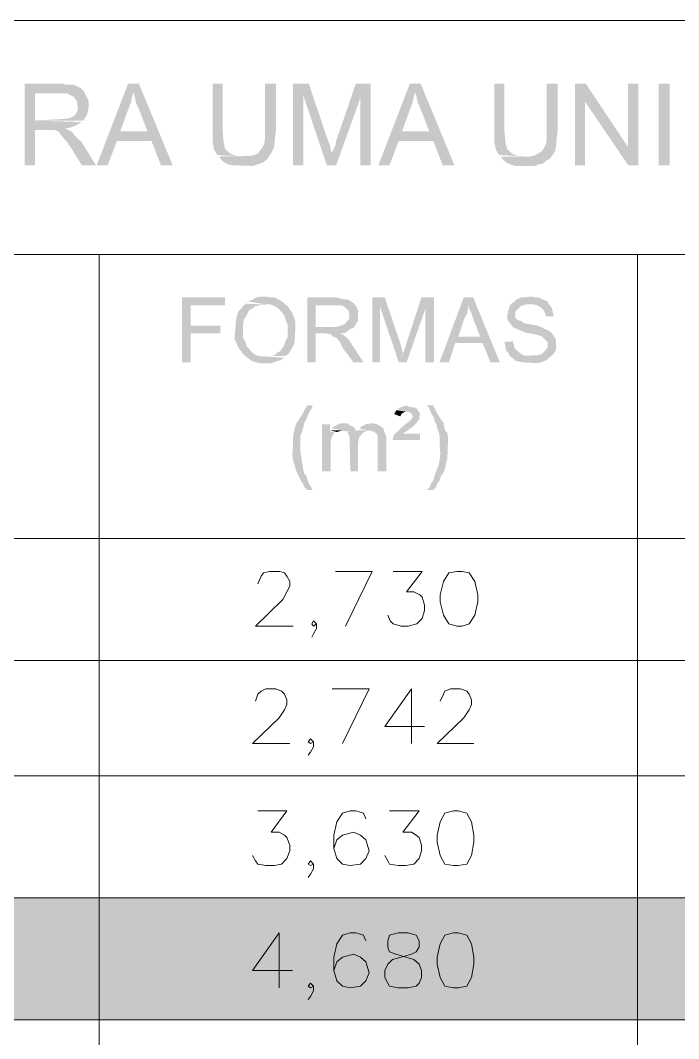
# Model space of a CAD drawing. Header units: feet. Extents: x 203667 to 205527, y 9204857 to 9205156.
# Drawn here: x 204246.791 to 204248.004, y 9205142.311 to 9205144.187 of the extents above; entities that cross this region are included whole.
import ezdxf

# ---------------------------------------------------------------- set-up
doc = ezdxf.new("R2010")
doc.units = ezdxf.units.FT
doc.header["$LTSCALE"] = 0.3
doc.header["$MEASUREMENT"] = 0
doc.layers.add('CALÇADA', color=3, linetype='Continuous')
doc.layers.add('DRENAGEM a executar', color=242, linetype='Continuous', lineweight=30)

msp = doc.modelspace()

# ---------------------------------------------------------------- hatches: boundary and pattern name
at = {"layer": 'CALÇADA'}
h = msp.add_hatch(color=1, dxfattribs=at)
h.dxf.hatch_style = 1
h.paths.add_polyline_path([(204249.5493, 9205142.5705), (204239.2705, 9205142.5705), (204239.2705, 9205142.3455), (204249.5493, 9205142.3455)])
h.paths.add_polyline_path([(204251.0814, 9205142.5705), (204249.5493, 9205142.5705), (204249.5493, 9205142.3455), (204251.0814, 9205142.3455)])
at = {"layer": 'DRENAGEM a executar', "lineweight": 20}
for points in [[(204246.8634, 9205144.0705), (204246.7985, 9205144.0705), (204246.7985, 9205143.9205), (204246.8173, 9205143.9205), (204246.8173, 9205143.9854), (204246.8389, 9205143.9854), (204246.8735, 9205143.9883), (204246.8822, 9205143.9898), (204246.8908, 9205143.9926), (204246.898, 9205143.997), (204246.9038, 9205143.9999), (204246.8173, 9205144.0027), (204246.8173, 9205144.0532), (204246.8634, 9205144.0532), (204246.9067, 9205144.0576), (204246.9023, 9205144.0619), (204246.8951, 9205144.0662), (204246.8865, 9205144.0691), (204246.8735, 9205144.0691), (204246.8692, 9205144.0705)], [(204246.9067, 9205144.0576), (204246.8634, 9205144.0532), (204246.8764, 9205144.0532), (204246.8894, 9205144.046), (204246.8951, 9205144.0374), (204246.8966, 9205144.0244), (204246.8937, 9205144.0157), (204246.8879, 9205144.01), (204246.8807, 9205144.0071), (204246.8692, 9205144.0056), (204246.8173, 9205144.0027), (204246.9067, 9205144.0027), (204246.9139, 9205144.0143), (204246.9153, 9205144.0201), (204246.9168, 9205144.033), (204246.9153, 9205144.0417), (204246.9096, 9205144.0518), (204246.9096, 9205144.0532)], [(204247.0091, 9205144.0705), (204246.9889, 9205144.0705), (204246.9312, 9205143.9205), (204246.9514, 9205143.9205), (204246.9687, 9205143.9652), (204247.0322, 9205143.9652), (204246.9745, 9205143.9826), (204246.9903, 9205144.0258), (204246.9947, 9205144.0374), (204246.9961, 9205144.046), (204246.999, 9205144.0547)], [(204247.0091, 9205144.0705), (204246.999, 9205144.0547), (204247.0019, 9205144.0446), (204247.0033, 9205144.0359), (204247.0076, 9205144.0273), (204247.0249, 9205143.9826), (204246.9745, 9205143.9826), (204247.0322, 9205143.9652), (204247.0495, 9205143.9205), (204247.0711, 9205143.9205)], [(204247.1634, 9205144.0705), (204247.1447, 9205144.0705), (204247.1447, 9205143.9638), (204247.1461, 9205143.9566), (204247.1475, 9205143.9494), (204247.1533, 9205143.9393), (204247.2009, 9205143.9364), (204247.1908, 9205143.9364), (204247.1793, 9205143.9407), (204247.1735, 9205143.9451), (204247.1677, 9205143.9508), (204247.1663, 9205143.958), (204247.1648, 9205143.9652), (204247.1634, 9205143.984)], [(204247.2615, 9205144.0705), (204247.2413, 9205144.0705), (204247.2413, 9205143.9681), (204247.2398, 9205143.9595), (204247.237, 9205143.9537), (204247.2283, 9205143.9422), (204247.2225, 9205143.9393), (204247.2153, 9205143.9378), (204247.1562, 9205143.9364), (204247.162, 9205143.9292), (204247.1677, 9205143.9249), (204247.1735, 9205143.922), (204247.1807, 9205143.9205), (204247.2197, 9205143.9191), (204247.2269, 9205143.922), (204247.237, 9205143.9249), (204247.2442, 9205143.9306), (204247.2499, 9205143.9378), (204247.2557, 9205143.9479), (204247.2586, 9205143.9566), (204247.26, 9205143.9739), (204247.2615, 9205143.984)], [(204247.3221, 9205144.0705), (204247.2932, 9205144.0705), (204247.2932, 9205143.9205), (204247.312, 9205143.9205), (204247.312, 9205144.0489)], [(204247.3221, 9205144.0705), (204247.312, 9205144.0489), (204247.3552, 9205143.9205), (204247.3653, 9205143.9407), (204247.3624, 9205143.9494), (204247.361, 9205143.958), (204247.3581, 9205143.9638)], [(204247.436, 9205144.0705), (204247.4086, 9205144.0705), (204247.3725, 9205143.9652), (204247.3711, 9205143.9566), (204247.3653, 9205143.9451), (204247.3552, 9205143.9205), (204247.3725, 9205143.9205), (204247.4172, 9205144.0446)], [(204247.436, 9205144.0705), (204247.4172, 9205144.0446), (204247.4172, 9205143.9205), (204247.436, 9205143.9205)], [(204247.5283, 9205144.0705), (204247.5081, 9205144.0705), (204247.4504, 9205143.9205), (204247.4706, 9205143.9205), (204247.4879, 9205143.9652), (204247.5514, 9205143.9652), (204247.4937, 9205143.9826), (204247.5096, 9205144.0258), (204247.5139, 9205144.0374), (204247.5153, 9205144.046), (204247.5182, 9205144.0547)], [(204247.5283, 9205144.0705), (204247.5182, 9205144.0547), (204247.5211, 9205144.0446), (204247.5225, 9205144.0359), (204247.5269, 9205144.0273), (204247.5442, 9205143.9826), (204247.4937, 9205143.9826), (204247.5514, 9205143.9652), (204247.5687, 9205143.9205), (204247.5903, 9205143.9205)], [(204247.6826, 9205144.0705), (204247.6639, 9205144.0705), (204247.6639, 9205143.9638), (204247.6653, 9205143.9566), (204247.6668, 9205143.9494), (204247.6725, 9205143.9393), (204247.7201, 9205143.9364), (204247.71, 9205143.9364), (204247.6985, 9205143.9407), (204247.6927, 9205143.9451), (204247.687, 9205143.9508), (204247.6855, 9205143.958), (204247.6841, 9205143.9652), (204247.6826, 9205143.984)], [(204247.7807, 9205144.0705), (204247.7605, 9205144.0705), (204247.7605, 9205143.9681), (204247.7591, 9205143.9595), (204247.7562, 9205143.9537), (204247.7519, 9205143.9465), (204247.7374, 9205143.9378), (204247.7288, 9205143.9364), (204247.6754, 9205143.9364), (204247.6812, 9205143.9292), (204247.687, 9205143.9249), (204247.6927, 9205143.922), (204247.7028, 9205143.9191), (204247.7389, 9205143.9191), (204247.7461, 9205143.922), (204247.7533, 9205143.9234), (204247.7605, 9205143.9292), (204247.7677, 9205143.9335), (204247.7721, 9205143.9407), (204247.7764, 9205143.9479), (204247.7778, 9205143.9566), (204247.7793, 9205143.9739), (204247.7807, 9205143.984)], [(204247.8326, 9205144.0705), (204247.8124, 9205144.0705), (204247.8124, 9205143.9205), (204247.8312, 9205143.9205), (204247.8312, 9205144.0374)], [(204247.8326, 9205144.0705), (204247.8312, 9205144.0374), (204247.9105, 9205143.9205), (204247.9105, 9205143.9537)], [(204247.9293, 9205143.9205), (204247.9293, 9205144.0705), (204247.9105, 9205144.0705), (204247.9105, 9205143.9205)], [(204247.987, 9205143.9205), (204247.987, 9205144.0705), (204247.9668, 9205144.0705), (204247.9668, 9205143.9205)], [(204246.8735, 9205143.9883), (204246.8389, 9205143.9854), (204246.8533, 9205143.9854), (204246.8605, 9205143.9826), (204246.8663, 9205143.9753), (204246.8721, 9205143.9681), (204246.8764, 9205143.9638), (204246.8807, 9205143.9566), (204246.885, 9205143.9508), (204246.9038, 9205143.9205), (204246.9298, 9205143.9205), (204246.9038, 9205143.9624), (204246.898, 9205143.9681), (204246.8908, 9205143.9753), (204246.8865, 9205143.9811), (204246.8793, 9205143.9854)], [(204247.1677, 9205143.6768), (204247.0884, 9205143.6768), (204247.0884, 9205143.5571), (204247.1043, 9205143.5571), (204247.1043, 9205143.6104), (204247.1591, 9205143.6104), (204247.1591, 9205143.6249), (204247.1043, 9205143.6249), (204247.1043, 9205143.6624), (204247.1677, 9205143.6624)], [(204247.2067, 9205143.6652), (204247.2009, 9205143.6609), (204247.1966, 9205143.6551), (204247.1922, 9205143.6508), (204247.1894, 9205143.6422), (204247.1879, 9205143.6335), (204247.185, 9205143.6003), (204247.1894, 9205143.5917), (204247.1922, 9205143.5845), (204247.1966, 9205143.5787), (204247.1995, 9205143.5744), (204247.2052, 9205143.5686), (204247.2096, 9205143.5657), (204247.2168, 9205143.56), (204247.2254, 9205143.5571), (204247.2326, 9205143.5556), (204247.2528, 9205143.5556), (204247.2615, 9205143.5585), (204247.2701, 9205143.5614), (204247.2773, 9205143.5657), (204247.2326, 9205143.5686), (204247.2254, 9205143.5701), (204247.2168, 9205143.5758), (204247.2124, 9205143.5816), (204247.2081, 9205143.5859), (204247.2052, 9205143.5946), (204247.2009, 9205143.6032), (204247.2009, 9205143.6263), (204247.2023, 9205143.6364), (204247.2067, 9205143.6422), (204247.2096, 9205143.6479), (204247.2124, 9205143.6537), (204247.2182, 9205143.6566), (204247.224, 9205143.6609), (204247.2326, 9205143.6624), (204247.2427, 9205143.6638)], [(204247.2427, 9205143.6782), (204247.2341, 9205143.6782), (204247.2254, 9205143.6768), (204247.2182, 9205143.6725), (204247.2096, 9205143.6696), (204247.2427, 9205143.6638), (204247.2514, 9205143.6638), (204247.2586, 9205143.6609), (204247.2658, 9205143.6566), (204247.2701, 9205143.6523), (204247.2745, 9205143.6465), (204247.2773, 9205143.6422), (204247.2802, 9205143.6335), (204247.2831, 9205143.6263), (204247.2831, 9205143.6047), (204247.2788, 9205143.596), (204247.2773, 9205143.5902), (204247.2745, 9205143.5845), (204247.2687, 9205143.5773), (204247.2629, 9205143.5744), (204247.2586, 9205143.5701), (204247.2514, 9205143.5686), (204247.2413, 9205143.5686), (204247.2788, 9205143.5686), (204247.2846, 9205143.5729), (204247.2874, 9205143.5773), (204247.2918, 9205143.5845), (204247.2947, 9205143.5902), (204247.2961, 9205143.596), (204247.2975, 9205143.6292), (204247.2961, 9205143.6364), (204247.2918, 9205143.6479), (204247.2874, 9205143.6537), (204247.2846, 9205143.6595), (204247.2788, 9205143.6638), (204247.2745, 9205143.6681), (204247.2672, 9205143.6725), (204247.2586, 9205143.6768), (204247.2514, 9205143.6768), (204247.2456, 9205143.6782)], [(204247.3711, 9205143.6768), (204247.3192, 9205143.6768), (204247.3192, 9205143.5571), (204247.335, 9205143.5571), (204247.335, 9205143.6104), (204247.3826, 9205143.6104), (204247.3898, 9205143.6119), (204247.3956, 9205143.6162), (204247.3999, 9205143.6191), (204247.4057, 9205143.622), (204247.335, 9205143.622), (204247.335, 9205143.6624), (204247.3711, 9205143.6624), (204247.4057, 9205143.6652), (204247.3999, 9205143.6696), (204247.3956, 9205143.6725), (204247.3826, 9205143.6739), (204247.374, 9205143.6768)], [(204247.4057, 9205143.6652), (204247.3711, 9205143.6624), (204247.3797, 9205143.6624), (204247.3855, 9205143.6609), (204247.3913, 9205143.6566), (204247.3956, 9205143.6523), (204247.3971, 9205143.6378), (204247.3927, 9205143.6335), (204247.3884, 9205143.6277), (204247.3812, 9205143.6249), (204247.3711, 9205143.622), (204247.335, 9205143.622), (204247.4057, 9205143.622), (204247.4086, 9205143.6277), (204247.4129, 9205143.6335), (204247.4129, 9205143.6523), (204247.41, 9205143.6595), (204247.4072, 9205143.6624)], [(204247.462, 9205143.6768), (204247.4389, 9205143.6768), (204247.4389, 9205143.5571), (204247.4533, 9205143.5571), (204247.4533, 9205143.6595)], [(204247.462, 9205143.6768), (204247.4533, 9205143.6595), (204247.4879, 9205143.5571), (204247.4951, 9205143.5744), (204247.4937, 9205143.5816), (204247.4908, 9205143.5917)], [(204247.5528, 9205143.6768), (204247.5297, 9205143.6768), (204247.5023, 9205143.5931), (204247.4995, 9205143.5845), (204247.4966, 9205143.5758), (204247.4879, 9205143.5571), (204247.5023, 9205143.5571), (204247.537, 9205143.6566)], [(204247.5528, 9205143.6768), (204247.537, 9205143.6566), (204247.537, 9205143.5571), (204247.5528, 9205143.5571)], [(204247.6249, 9205143.6768), (204247.6076, 9205143.6768), (204247.5629, 9205143.5571), (204247.5802, 9205143.5571), (204247.5918, 9205143.5931), (204247.6422, 9205143.5931), (204247.5975, 9205143.6047), (204247.6091, 9205143.6393), (204247.6134, 9205143.6465), (204247.6148, 9205143.6537), (204247.6163, 9205143.6609), (204247.6163, 9205143.6638)], [(204247.6249, 9205143.6768), (204247.6163, 9205143.6638), (204247.6177, 9205143.6551), (204247.6221, 9205143.6479), (204247.6249, 9205143.6378), (204247.6379, 9205143.6047), (204247.5975, 9205143.6047), (204247.6422, 9205143.5931), (204247.6567, 9205143.5571), (204247.674, 9205143.5571)], [(204247.7288, 9205143.6782), (204247.7201, 9205143.6768), (204247.7129, 9205143.6768), (204247.7043, 9205143.6725), (204247.6927, 9205143.6624), (204247.6898, 9205143.6537), (204247.687, 9205143.6393), (204247.6898, 9205143.6335), (204247.6942, 9205143.6277), (204247.6985, 9205143.622), (204247.7043, 9205143.6191), (204247.7115, 9205143.6162), (204247.7216, 9205143.6119), (204247.7302, 9205143.6104), (204247.7374, 9205143.609), (204247.7447, 9205143.6076), (204247.7519, 9205143.6047), (204247.7562, 9205143.6003), (204247.762, 9205143.5946), (204247.762, 9205143.5845), (204247.7562, 9205143.5773), (204247.7519, 9205143.5729), (204247.7432, 9205143.5701), (204247.6927, 9205143.5686), (204247.6985, 9205143.5643), (204247.7028, 9205143.56), (204247.71, 9205143.5585), (204247.7172, 9205143.5571), (204247.7447, 9205143.5556), (204247.7533, 9205143.5585), (204247.7605, 9205143.5614), (204247.7648, 9205143.5657), (204247.7706, 9205143.5701), (204247.7764, 9205143.5773), (204247.7778, 9205143.5845), (204247.7778, 9205143.5946), (204247.7764, 9205143.6018), (204247.7721, 9205143.6076), (204247.7692, 9205143.6119), (204247.7634, 9205143.6162), (204247.7562, 9205143.6191), (204247.7504, 9205143.622), (204247.7432, 9205143.6249), (204247.736, 9205143.6263), (204247.7273, 9205143.6277), (204247.7187, 9205143.6292), (204247.7129, 9205143.6335), (204247.7072, 9205143.635), (204247.7028, 9205143.6393), (204247.7028, 9205143.6508), (204247.7072, 9205143.6551), (204247.7129, 9205143.6609), (204247.7216, 9205143.6638), (204247.7648, 9205143.6638), (204247.762, 9205143.6696), (204247.7547, 9205143.6725), (204247.7461, 9205143.6768), (204247.7389, 9205143.6768), (204247.7331, 9205143.6782)], [(204247.7648, 9205143.6638), (204247.7288, 9205143.6638), (204247.736, 9205143.6638), (204247.7432, 9205143.6624), (204247.7475, 9205143.6595), (204247.7533, 9205143.6551), (204247.7562, 9205143.6508), (204247.7591, 9205143.6422), (204247.7735, 9205143.6422), (204247.7721, 9205143.6479), (204247.7706, 9205143.6551), (204247.7677, 9205143.6609)], [(204247.3797, 9205143.6104), (204247.3523, 9205143.6104), (204247.3624, 9205143.609), (204247.3668, 9205143.6047), (204247.374, 9205143.6018), (204247.3783, 9205143.596), (204247.3812, 9205143.5917), (204247.3841, 9205143.5845), (204247.4043, 9205143.5571), (204247.423, 9205143.5571), (204247.4014, 9205143.5902), (204247.3956, 9205143.5989), (204247.3913, 9205143.6032), (204247.3855, 9205143.6076), (204247.3826, 9205143.609)], [(204247.6985, 9205143.596), (204247.6826, 9205143.5946), (204247.6841, 9205143.5874), (204247.6855, 9205143.5787), (204247.6898, 9205143.5744), (204247.6927, 9205143.5686), (204247.7331, 9205143.5686), (204247.7245, 9205143.5686), (204247.7172, 9205143.5701), (204247.7115, 9205143.5744), (204247.7072, 9205143.5773), (204247.7014, 9205143.583), (204247.6999, 9205143.5902), (204247.6985, 9205143.5931)], [(204247.3293, 9205143.4777), (204247.3192, 9205143.4777), (204247.3148, 9205143.4705), (204247.312, 9205143.4648), (204247.3091, 9205143.4604), (204247.3047, 9205143.4532), (204247.299, 9205143.4446), (204247.2961, 9205143.4359), (204247.2947, 9205143.4287), (204247.2932, 9205143.4215), (204247.2932, 9205143.4143), (204247.2918, 9205143.3854), (204247.2932, 9205143.3753), (204247.2961, 9205143.3667), (204247.299, 9205143.3566), (204247.3047, 9205143.3451), (204247.3091, 9205143.3364), (204247.312, 9205143.3321), (204247.3148, 9205143.3263), (204247.3192, 9205143.322), (204247.3293, 9205143.322), (204247.3235, 9205143.3321), (204247.3192, 9205143.3407), (204247.3177, 9205143.3479), (204247.3134, 9205143.3523), (204247.312, 9205143.3595), (204247.3105, 9205143.3681), (204247.3091, 9205143.3768), (204247.3062, 9205143.3955), (204247.3062, 9205143.4027), (204247.3062, 9205143.4201), (204247.3091, 9205143.4287), (204247.312, 9205143.4374), (204247.3134, 9205143.4446), (204247.3177, 9205143.4532), (204247.3206, 9205143.4604), (204247.3235, 9205143.4662), (204247.3278, 9205143.4734)], [(204247.5023, 9205143.4777), (204247.4922, 9205143.4749), (204247.485, 9205143.4705), (204247.5023, 9205143.4662), (204247.5096, 9205143.4648), (204247.5139, 9205143.4576), (204247.511, 9205143.4518), (204247.5038, 9205143.446), (204247.4966, 9205143.4402), (204247.4922, 9205143.4359), (204247.4865, 9205143.4302), (204247.4822, 9205143.4273), (204247.4778, 9205143.4215), (204247.4764, 9205143.4143), (204247.5269, 9205143.4143), (204247.5269, 9205143.4258), (204247.4951, 9205143.4258), (204247.5023, 9205143.4302), (204247.5081, 9205143.4345), (204247.5139, 9205143.4388), (204247.5197, 9205143.4446), (204247.5254, 9205143.4518), (204247.5269, 9205143.4633), (204247.5225, 9205143.4691), (204247.5197, 9205143.4734), (204247.5081, 9205143.4749)], [(204247.5514, 9205143.4777), (204247.5398, 9205143.4777), (204247.5442, 9205143.472), (204247.5485, 9205143.4619), (204247.5528, 9205143.4547), (204247.5543, 9205143.4475), (204247.5572, 9205143.4431), (204247.5586, 9205143.4359), (204247.5615, 9205143.4287), (204247.5629, 9205143.4215), (204247.5629, 9205143.4114), (204247.5644, 9205143.3883), (204247.5629, 9205143.3768), (204247.5615, 9205143.3681), (204247.5586, 9205143.3609), (204247.5557, 9205143.3537), (204247.5528, 9205143.3451), (204247.5514, 9205143.3393), (204247.5471, 9205143.3335), (204247.5442, 9205143.3263), (204247.5398, 9205143.322), (204247.5514, 9205143.322), (204247.5557, 9205143.3263), (204247.5586, 9205143.3335), (204247.5629, 9205143.3393), (204247.5658, 9205143.3479), (204247.5701, 9205143.3537), (204247.573, 9205143.3609), (204247.5745, 9205143.3696), (204247.5773, 9205143.3797), (204247.5788, 9205143.4172), (204247.5773, 9205143.4273), (204247.573, 9205143.4316), (204247.5716, 9205143.4388), (204247.5701, 9205143.446), (204247.5658, 9205143.4518), (204247.5629, 9205143.4561), (204247.5586, 9205143.4633), (204247.5543, 9205143.472), (204247.5528, 9205143.4734)], [(204247.4836, 9205143.4691), (204247.4793, 9205143.4619), (204247.4908, 9205143.4576), (204247.4937, 9205143.4633), (204247.4995, 9205143.4662), (204247.5023, 9205143.4662)], [(204247.361, 9205143.4431), (204247.3466, 9205143.4431), (204247.3466, 9205143.3566), (204247.3624, 9205143.3566), (204247.3624, 9205143.4128), (204247.3653, 9205143.4215), (204247.3697, 9205143.4273), (204247.361, 9205143.4302)], [(204247.3855, 9205143.4446), (204247.3797, 9205143.4446), (204247.3711, 9205143.4402), (204247.3639, 9205143.4359), (204247.3826, 9205143.4316), (204247.3898, 9205143.4302), (204247.41, 9205143.4287), (204247.4057, 9205143.4374), (204247.3999, 9205143.4402), (204247.3927, 9205143.4446), (204247.3898, 9205143.4446)], [(204247.436, 9205143.4446), (204247.4273, 9205143.4431), (204247.4187, 9205143.4388), (204247.4158, 9205143.4345), (204247.4346, 9205143.4316), (204247.4432, 9205143.4287), (204247.449, 9205143.4229), (204247.449, 9205143.3566), (204247.4648, 9205143.3566), (204247.4648, 9205143.4201), (204247.462, 9205143.4273), (204247.4591, 9205143.4359), (204247.4533, 9205143.4402), (204247.4475, 9205143.4431), (204247.4418, 9205143.4446)], [(204247.3624, 9205143.4316), (204247.374, 9205143.4287), (204247.3826, 9205143.4316)], [(204247.4129, 9205143.4316), (204247.3927, 9205143.4287), (204247.3971, 9205143.4215), (204247.3985, 9205143.3566), (204247.4129, 9205143.3566), (204247.4129, 9205143.4085), (204247.4144, 9205143.4186), (204247.4216, 9205143.4273), (204247.4273, 9205143.4302), (204247.4346, 9205143.4316)]]:
    msp.add_hatch(color=7, dxfattribs=at).paths.add_polyline_path(points)

# ---------------------------------------------------------------- linework, layer by layer
at = {"layer": 'DRENAGEM a executar', "color": 7, "lineweight": 20}
for points in [[(204239.2639, 9205140.3206), (204239.2553, 9205144.1874), (204251.0749, 9205144.1874)], [(204239.2553, 9205143.7561), (204251.0749, 9205143.7561)], [(204246.9355, 9205143.7561), (204246.9355, 9205140.3206)], [(204247.9278, 9205143.7561), (204247.9278, 9205140.3206)], [(204239.2668, 9205143.2326), (204251.0778, 9205143.2326)], [(204247.2283, 9205143.1489), (204247.2341, 9205143.1633), (204247.2384, 9205143.1691), (204247.2499, 9205143.172), (204247.2687, 9205143.172), (204247.2773, 9205143.1691), (204247.2817, 9205143.1633), (204247.2874, 9205143.1532), (204247.2874, 9205143.1446), (204247.2817, 9205143.1345), (204247.2745, 9205143.1201), (204247.224, 9205143.071), (204247.2932, 9205143.071)], [(204247.3898, 9205143.071), (204247.4389, 9205143.172), (204247.3711, 9205143.172)], [(204247.4778, 9205143.172), (204247.5312, 9205143.172), (204247.5023, 9205143.1345), (204247.5153, 9205143.1345), (204247.5269, 9205143.1287), (204247.5312, 9205143.1244), (204247.5355, 9205143.11), (204247.5355, 9205143.0999), (204247.5312, 9205143.0854), (204247.5211, 9205143.0753), (204247.5052, 9205143.071), (204247.4922, 9205143.071), (204247.4778, 9205143.0753), (204247.4721, 9205143.0811), (204247.4677, 9205143.0912)], [(204247.5947, 9205143.172), (204247.5802, 9205143.1691), (204247.5701, 9205143.1532), (204247.5644, 9205143.1287), (204247.5644, 9205143.1157), (204247.5701, 9205143.0912), (204247.5802, 9205143.0753), (204247.5947, 9205143.071), (204247.6047, 9205143.071), (204247.6177, 9205143.0753), (204247.6278, 9205143.0912), (204247.6336, 9205143.1157), (204247.6336, 9205143.1287), (204247.6278, 9205143.1532), (204247.6177, 9205143.1691), (204247.6047, 9205143.172), (204247.5947, 9205143.172), (204247.5947, 9205143.172)], [(204247.3365, 9205143.0753), (204247.3307, 9205143.071), (204247.3278, 9205143.0753), (204247.3307, 9205143.0811), (204247.3365, 9205143.0753), (204247.3365, 9205143.0667), (204247.3307, 9205143.0566), (204247.3278, 9205143.0508)], [(204239.2668, 9205143.0076), (204251.0749, 9205143.0076)], [(204247.224, 9205142.9326), (204247.2283, 9205142.9455), (204247.2341, 9205142.9513), (204247.2427, 9205142.9556), (204247.2615, 9205142.9556), (204247.2716, 9205142.9513), (204247.2773, 9205142.9455), (204247.2817, 9205142.9354), (204247.2817, 9205142.9268), (204247.2773, 9205142.9167), (204247.2672, 9205142.9023), (204247.2182, 9205142.8547), (204247.2874, 9205142.8547)], [(204247.3841, 9205142.8547), (204247.4331, 9205142.9556), (204247.3653, 9205142.9556)], [(204247.511, 9205142.9556), (204247.462, 9205142.8864), (204247.5355, 9205142.8864)], [(204247.511, 9205142.9556), (204247.511, 9205142.8547)], [(204247.5644, 9205142.9326), (204247.5701, 9205142.9455), (204247.573, 9205142.9513), (204247.5831, 9205142.9556), (204247.6019, 9205142.9556), (204247.6134, 9205142.9513), (204247.6177, 9205142.9455), (204247.6221, 9205142.9354), (204247.6221, 9205142.9268), (204247.6177, 9205142.9167), (204247.6076, 9205142.9023), (204247.5586, 9205142.8547), (204247.6264, 9205142.8547)], [(204247.3307, 9205142.8576), (204247.3249, 9205142.8547), (204247.3206, 9205142.8576), (204247.3249, 9205142.8633), (204247.3307, 9205142.8576), (204247.3307, 9205142.8489), (204247.3249, 9205142.8388), (204247.3206, 9205142.833)], [(204239.2639, 9205142.7955), (204251.0749, 9205142.7955)], [(204247.2283, 9205142.7306), (204247.2817, 9205142.7306), (204247.2528, 9205142.6917), (204247.2672, 9205142.6917), (204247.2773, 9205142.6859), (204247.2817, 9205142.6816), (204247.2874, 9205142.6672), (204247.2874, 9205142.6571), (204247.2817, 9205142.6427), (204247.2716, 9205142.6326), (204247.2586, 9205142.6297), (204247.2427, 9205142.6297), (204247.2283, 9205142.6326), (204247.224, 9205142.6383), (204247.2182, 9205142.6484)], [(204247.4273, 9205142.7162), (204247.423, 9205142.7263), (204247.4086, 9205142.7306), (204247.3985, 9205142.7306), (204247.3841, 9205142.7263), (204247.374, 9205142.7104), (204247.3682, 9205142.6859), (204247.3682, 9205142.6614), (204247.374, 9205142.6427), (204247.3841, 9205142.6326), (204247.3985, 9205142.6297), (204247.4172, 9205142.6326), (204247.4273, 9205142.6427), (204247.4331, 9205142.6571), (204247.4273, 9205142.6773), (204247.4172, 9205142.6859), (204247.4043, 9205142.6917), (204247.3841, 9205142.6859), (204247.374, 9205142.6773), (204247.3682, 9205142.6614)], [(204247.4706, 9205142.7306), (204247.5254, 9205142.7306), (204247.4951, 9205142.6917), (204247.511, 9205142.6917), (204247.5197, 9205142.6859), (204247.5254, 9205142.6816), (204247.5297, 9205142.6672), (204247.5297, 9205142.6571), (204247.5254, 9205142.6427), (204247.5153, 9205142.6326), (204247.5009, 9205142.6297), (204247.4865, 9205142.6297), (204247.4706, 9205142.6326), (204247.4677, 9205142.6383), (204247.462, 9205142.6484)], [(204247.5889, 9205142.7306), (204247.573, 9205142.7263), (204247.5644, 9205142.7104), (204247.5586, 9205142.6859), (204247.5586, 9205142.6729), (204247.5644, 9205142.6484), (204247.573, 9205142.6326), (204247.5889, 9205142.6297), (204247.5975, 9205142.6297), (204247.6134, 9205142.6326), (204247.6221, 9205142.6484), (204247.6264, 9205142.6729), (204247.6264, 9205142.6859), (204247.6221, 9205142.7104), (204247.6134, 9205142.7263), (204247.5975, 9205142.7306), (204247.5889, 9205142.7306), (204247.5889, 9205142.7306)], [(204247.3307, 9205142.6326), (204247.3249, 9205142.6297), (204247.3206, 9205142.6326), (204247.3249, 9205142.6383), (204247.3307, 9205142.6326), (204247.3307, 9205142.6239), (204247.3249, 9205142.6138), (204247.3206, 9205142.608)], [(204239.2618, 9205142.5705), (204251.0814, 9205142.5705)], [(204239.2639, 9205142.5705), (204251.0749, 9205142.5705)], [(204247.2672, 9205142.5056), (204247.2182, 9205142.4364), (204247.2918, 9205142.4364)], [(204247.2672, 9205142.5056), (204247.2672, 9205142.4047)], [(204247.4273, 9205142.4912), (204247.423, 9205142.5013), (204247.4086, 9205142.5056), (204247.3985, 9205142.5056), (204247.3841, 9205142.5013), (204247.374, 9205142.4854), (204247.3682, 9205142.4609), (204247.3682, 9205142.4364), (204247.374, 9205142.4177), (204247.3841, 9205142.4076), (204247.3985, 9205142.4047), (204247.4172, 9205142.4076), (204247.4273, 9205142.4177), (204247.4331, 9205142.4321), (204247.4273, 9205142.4523), (204247.4172, 9205142.4609), (204247.4043, 9205142.4667), (204247.3841, 9205142.4609), (204247.374, 9205142.4523), (204247.3682, 9205142.4364)], [(204247.4865, 9205142.5056), (204247.4706, 9205142.5013), (204247.4677, 9205142.4912), (204247.4677, 9205142.4797), (204247.4706, 9205142.471), (204247.4822, 9205142.4667), (204247.5009, 9205142.4609), (204247.5153, 9205142.4566), (204247.5254, 9205142.4479), (204247.5297, 9205142.4364), (204247.5297, 9205142.4234), (204247.5254, 9205142.4133), (204247.5197, 9205142.4076), (204247.5052, 9205142.4047), (204247.4865, 9205142.4047), (204247.4706, 9205142.4076), (204247.4677, 9205142.4133), (204247.462, 9205142.4234), (204247.462, 9205142.4364), (204247.4677, 9205142.4479), (204247.4764, 9205142.4566), (204247.4922, 9205142.4609), (204247.511, 9205142.4667), (204247.5197, 9205142.471), (204247.5254, 9205142.4797), (204247.5254, 9205142.4912), (204247.5197, 9205142.5013), (204247.5052, 9205142.5056), (204247.4865, 9205142.5056), (204247.4865, 9205142.5056)], [(204247.5889, 9205142.5056), (204247.573, 9205142.5013), (204247.5644, 9205142.4854), (204247.5586, 9205142.4609), (204247.5586, 9205142.4479), (204247.5644, 9205142.4234), (204247.573, 9205142.4076), (204247.5889, 9205142.4047), (204247.5975, 9205142.4047), (204247.6134, 9205142.4076), (204247.6221, 9205142.4234), (204247.6264, 9205142.4479), (204247.6264, 9205142.4609), (204247.6221, 9205142.4854), (204247.6134, 9205142.5013), (204247.5975, 9205142.5056), (204247.5889, 9205142.5056), (204247.5889, 9205142.5056)], [(204247.3307, 9205142.4076), (204247.3249, 9205142.4047), (204247.3206, 9205142.4076), (204247.3249, 9205142.4133), (204247.3307, 9205142.4076), (204247.3307, 9205142.3989), (204247.3249, 9205142.3888), (204247.3206, 9205142.383)], [(204239.2639, 9205142.3455), (204251.0749, 9205142.3455)]]:
    msp.add_lwpolyline(points, dxfattribs=at)

doc.saveas('drawing.dxf')
